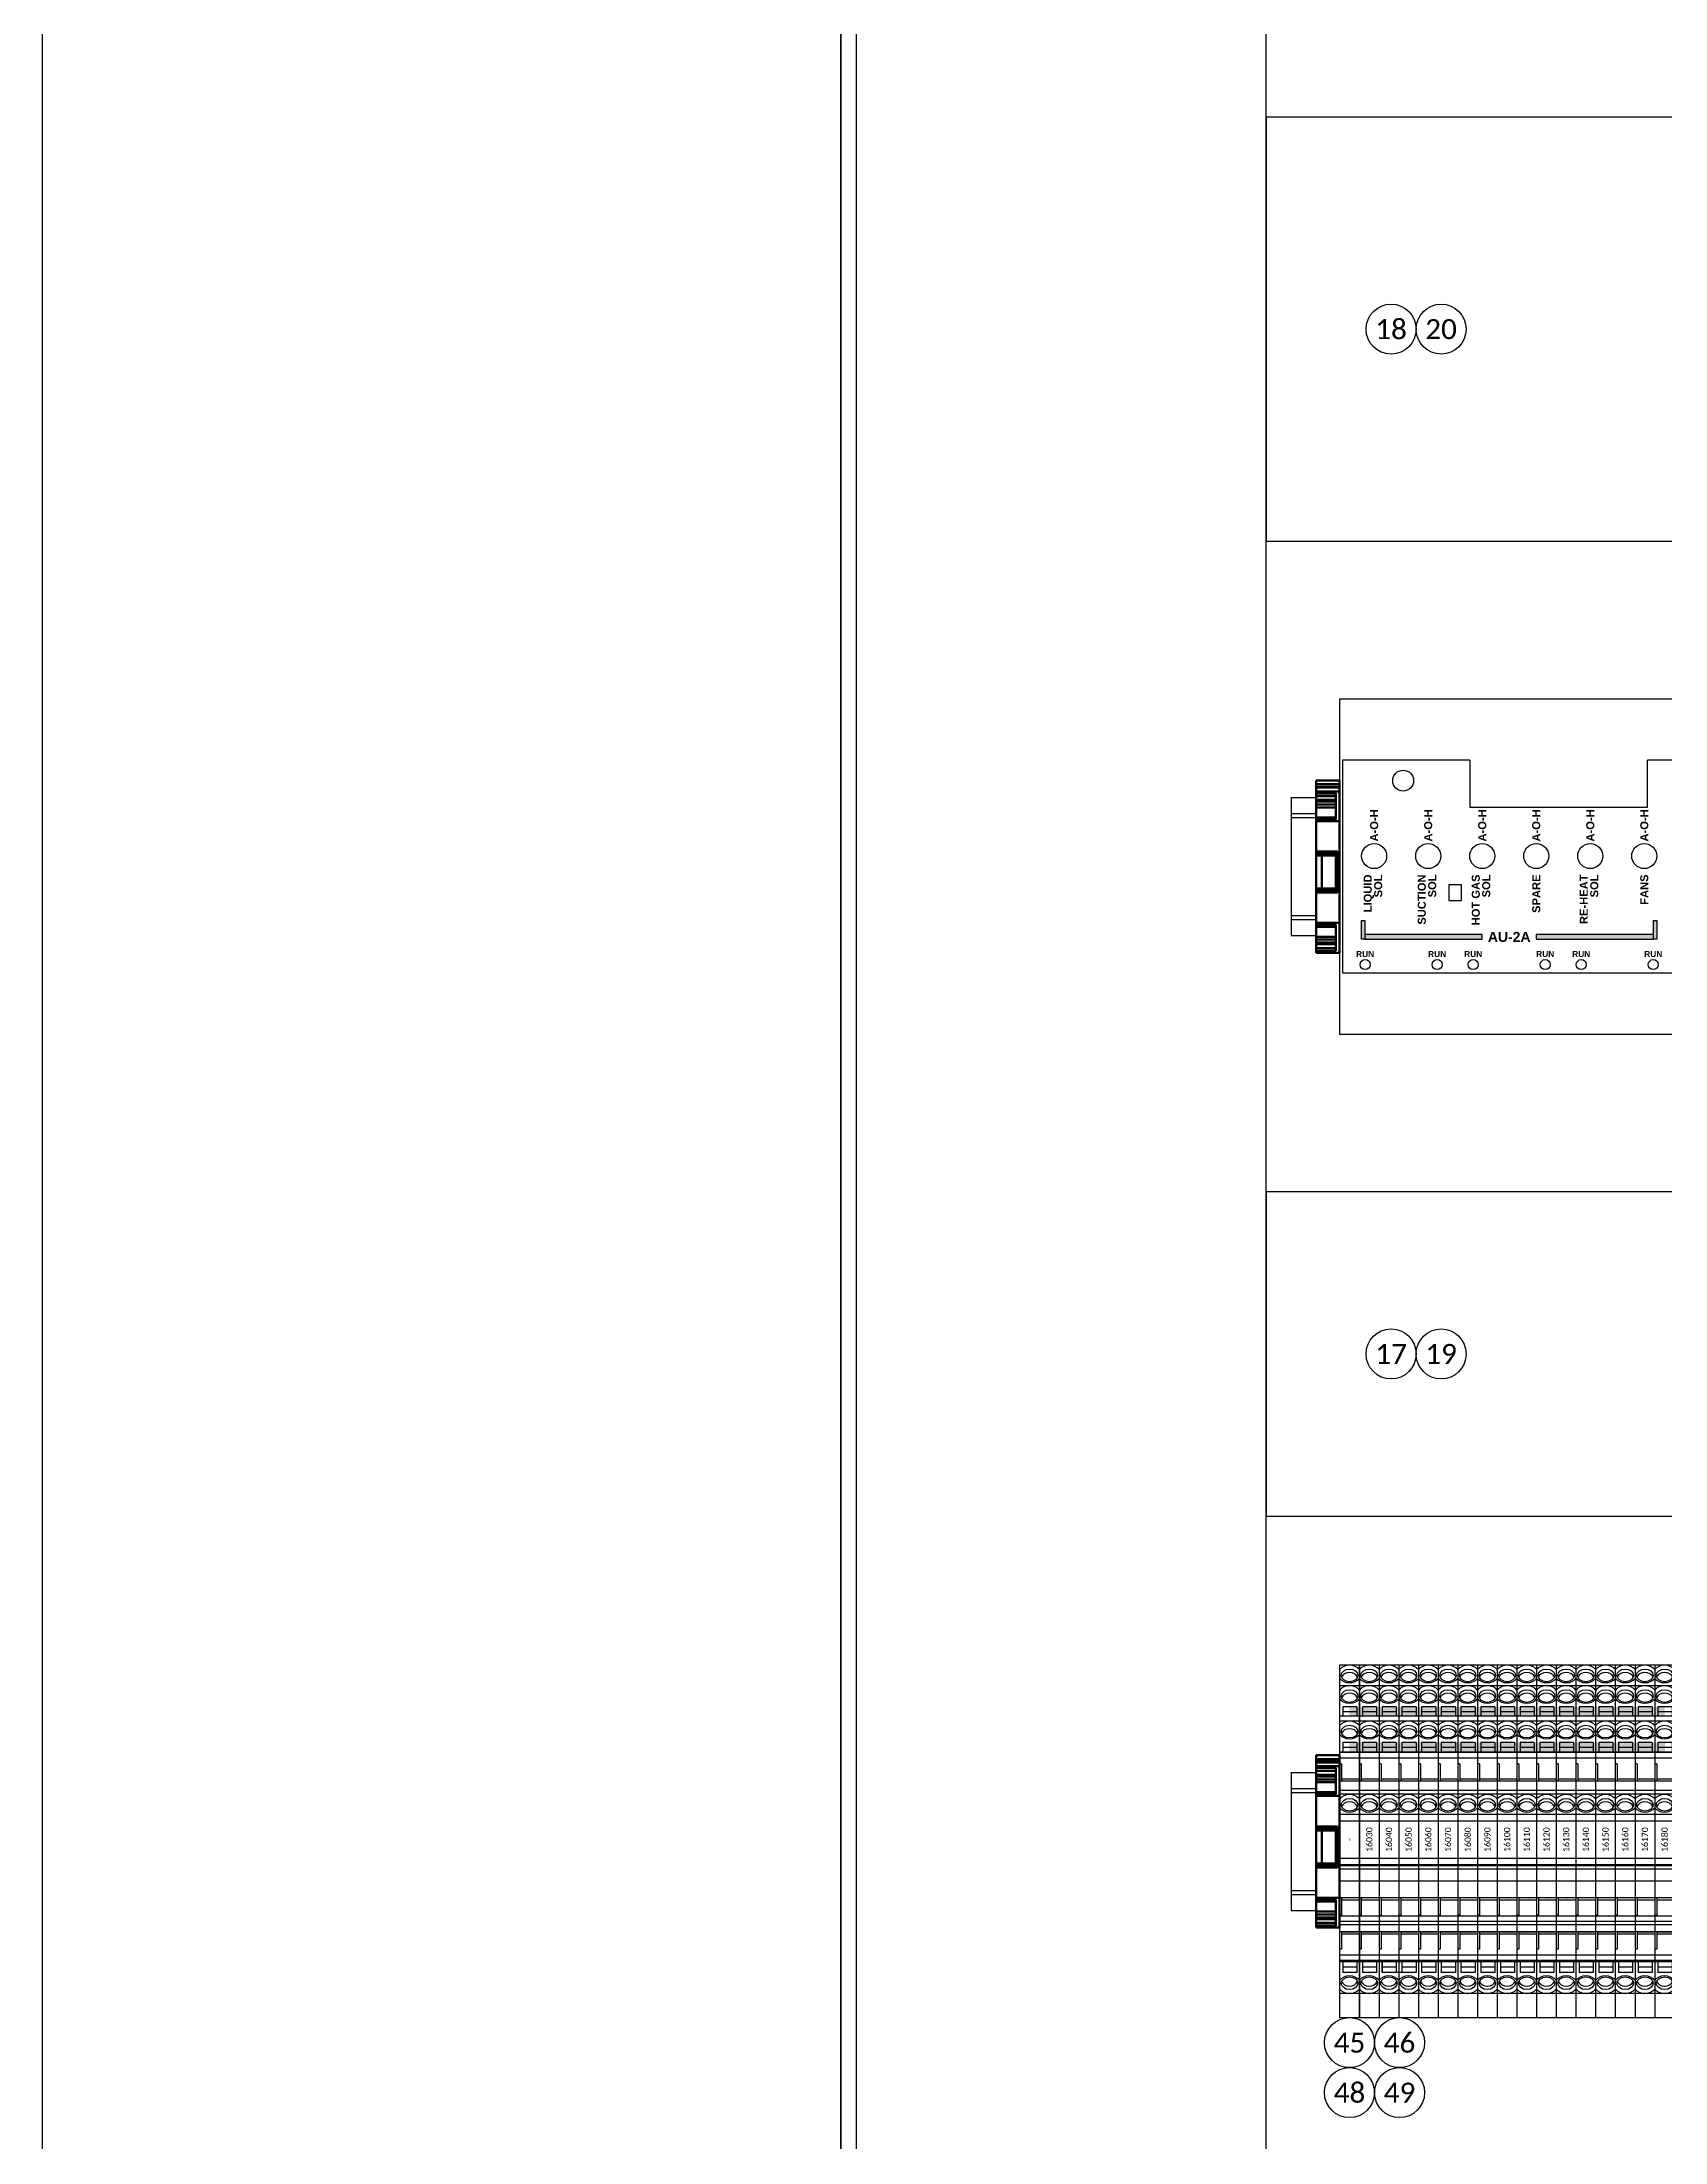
# Model space of a CAD drawing. Header units: inches. Extents: x 0 to 316, y -1 to 150.
# Drawn here: x 248 to 252.06, y 32.11 to 37.37 of the extents above; entities that cross this region are included whole.
import ezdxf
from ezdxf.enums import TextEntityAlignment as Align

# ---------------------------------------------------------------- set-up
doc = ezdxf.new("R2010")
doc.units = ezdxf.units.IN
doc.header["$MEASUREMENT"] = 0
doc.linetypes.add('HIDDEN2', pattern=[0.1875, 0.125, -0.0625])
doc.layers.add('TOPOVERLAY', color=3, linetype='Continuous')
doc.styles.add('Arial Bold', font='arialbd.ttf', dxfattribs={"height": 0.08})
doc.styles.add('Calibri', font='calibri.ttf')

# ---------------------------------------------------------------- blocks, each defined once
blk = doc.blocks.new('A$C29732917')
at = {"lineweight": 50}
for p, q in [((-25.42, 3.57), (-25.42, -2.43)), ((18.38, 3.57), (-25.42, 3.57)), ((-24.44, 3.57), (-24.44, -2.43)), ((-23.82, 3.57), (-23.82, -2.43)), ((-23.62, 3.57), (-23.62, -2.43)), ((-22.62, 3.57), (-22.62, -2.43)), ((-22.19, 2.57), (-15.5, 2.57)), ((-22.19, -2.43), (-22.19, 2.57)), ((-21.49, 2.57), (-21.49, -2.43)), ((-21.45, 2.57), (-21.45, -2.43)), ((-20.49, 2.57), (-20.49, -2.43)), ((-20.06, 2.57), (-20.06, -2.43)), ((-19.28, -2.43), (-19.28, 2.57)), ((-18.57, 2.57), (-18.57, -2.43)), ((-16.03, 2.57), (-16.03, -2.43)), ((-15.84, 2.57), (-15.84, -2.43)), ((-15.6, 2.57), (-15.6, -2.43)), ((-15.5, -2.43), (-15.5, 2.57)), ((-15.07, 3.57), (-15.07, -2.43)), ((-7.32, 3.07), (3.08, 3.07)), ((-7.32, -2.43), (-7.32, 3.07)), ((-6.92, -2.43), (-6.92, 3.07)), ((-6.56, 3.07), (-6.56, -2.43)), ((-6.32, 3.07), (-6.32, -2.43)), ((-6.12, 2.57), (1.88, 2.57)), ((2.08, 3.07), (2.08, -2.43)), ((2.32, 3.07), (2.32, -2.43)), ((2.68, 3.07), (2.68, -2.43)), ((3.08, -2.43), (3.08, 3.07)), ((10.83, 3.57), (10.83, -2.43)), ((11.26, 2.57), (17.95, 2.57)), ((11.26, -2.43), (11.26, 2.57)), ((11.35, -2.43), (11.35, 2.57)), ((11.6, 2.57), (11.6, -2.43)), ((11.79, -2.43), (11.79, 2.57)), ((14.33, 2.57), (14.33, -2.43)), ((15.04, 2.57), (15.04, -2.43)), ((15.81, 2.57), (15.81, -2.43)), ((16.25, 2.57), (16.25, -2.43)), ((17.2, 2.57), (17.2, -2.43)), ((17.25, 2.57), (17.25, -2.43)), ((17.95, -2.43), (17.95, 2.57)), ((18.38, 3.57), (18.38, -2.43)), ((18.38, -2.43), (-25.42, -2.43)), ((1.88, -0.93), (-6.12, -0.93))]:
    blk.add_line(p, q, dxfattribs=at)
at = {"lineweight": 25}
blk.add_line((-15.6, -2.43), (-16.03, -2.43), dxfattribs=at)
at = {"lineweight": 50}
for centre, start, end in [((-6.12, 2.37), 90, 180), ((1.88, 2.37), 0, 90), ((-6.12, -0.73), 180, 270), ((1.88, -0.73), 270, 0)]:
    blk.add_arc(centre, 0.2, start, end, dxfattribs=at)
blk = doc.blocks.new('TB 2000-5417')
at = {"ltscale": 0.822934}
for p, q in [((0, 1.763), (0.197, 1.763)), ((0, -1.763), (0, 1.763)), ((0.197, -1.763), (0.197, 1.763)), ((0, 1.521), (0.197, 1.521)), ((0.024, 1.201), (0.024, 1.31)), ((0.024, 1.31), (0.165, 1.31)), ((0.165, 1.201), (0.165, 1.31)), ((0.197, 1.2), (0, 1.2)), ((0, 1.191), (0.197, 1.191)), ((0, 1.137), (0.197, 1.137)), ((0.024, 1.259), (0.165, 1.259)), ((0.024, 1.201), (0.165, 1.201)), ((0.177, 1.078), (0.197, 1.078)), ((0.177, 0.905), (0.177, 1.078)), ((0, 0.927), (0.177, 0.927)), ((0, 0.905), (0.197, 0.905)), ((0.014, 0.905), (0.012, 0.909)), ((0.012, 0.909), (0.012, 0.905)), ((0.012, 0.909), (0.165, 0.909)), ((0.083, 0.909), (0.08, 0.905)), ((0.085, 0.905), (0.083, 0.909)), ((0.083, 0.909), (0.083, 0.905)), ((0.165, 0.909), (0.163, 0.905)), ((0.165, 0.909), (0.165, 0.905)), ((0.197, 0.832), (0, 0.832)), ((0, 0.801), (0.197, 0.801)), ((0, 0.747), (0.197, 0.747)), ((0.177, 0.566), (0.177, 0.739)), ((0.177, 0.739), (0.197, 0.739)), ((0, 0.587), (0.177, 0.587)), ((0, 0.566), (0.197, 0.566)), ((0.012, 0.566), (0.012, 0.566)), ((0.012, 0.566), (0.165, 0.566)), ((0.012, 0.566), (0.012, 0.566)), ((0.083, 0.566), (0.082, 0.566)), ((0.083, 0.566), (0.083, 0.566)), ((0.083, 0.566), (0.083, 0.566)), ((0.165, 0.566), (0.165, 0.566)), ((0.165, 0.566), (0.165, 0.566)), ((0, 0.399), (0.197, 0.399)), ((0.197, 0.274), (0, 0.274)), ((0.197, 0.241), (0, 0.241)), ((0, 0.234), (0.197, 0.234)), ((0, 0.171), (0.197, 0.171)), ((0.197, -0.207), (0, -0.207)), ((0, -0.27), (0.197, -0.27)), ((0, -0.472), (0.197, -0.472)), ((0, -0.51), (0.197, -0.51)), ((0, -0.602), (0.197, -0.602)), ((0, -0.624), (0.177, -0.624)), ((0.012, -0.602), (0.012, -0.602)), ((0.012, -0.602), (0.165, -0.602)), ((0.012, -0.602), (0.012, -0.602)), ((0.082, -0.602), (0.083, -0.602)), ((0.083, -0.602), (0.083, -0.602)), ((0.083, -0.602), (0.083, -0.602)), ((0.165, -0.602), (0.165, -0.602)), ((0.165, -0.602), (0.165, -0.602)), ((0.177, -0.775), (0.177, -0.602)), ((0, -0.834), (0.197, -0.834)), ((0.177, -0.775), (0.197, -0.775)), ((0, -0.888), (0.197, -0.888)), ((0, -0.893), (0.197, -0.893)), ((0.024, -0.99), (0.024, -0.893)), ((0.024, -0.94), (0.165, -0.94)), ((0.024, -0.99), (0.165, -0.99)), ((0.165, -0.99), (0.165, -0.893)), ((0, -1.202), (0.197, -1.202)), ((0, -1.253), (0.197, -1.253)), ((0.024, -1.346), (0.024, -1.253)), ((0.165, -1.346), (0.165, -1.253)), ((0.024, -1.295), (0.165, -1.295)), ((0.024, -1.346), (0.165, -1.346)), ((0, -1.557), (0.197, -1.557)), ((0, -1.763), (0.197, -1.763))]:
    blk.add_line(p, q, dxfattribs=at)
for centre, major_axis, start_param, end_param in [((0.098, 1.433), (0.114, 0), 0.531458, 2.610134), ((0.098, 1.433), (0.114, 0), 3.673051, 5.751727), ((0.098, 1.383), (0.0827, 0), 0.283481, 2.858111), ((0.098, -0.381), (-0.114, 0), 3.673051, 5.751727), ((0.098, -0.331), (0.0827, 0), 3.425074, 5.999704), ((0.098, -0.381), (-0.114, 0), 0.531458, 2.610134), ((0.098, -1.114), (0.114, 0), 0.531458, 2.610134), ((0.098, -1.114), (0.114, 0), 3.673051, 5.751727), ((0.098, -1.064), (0.0827, 0), 3.425074, 5.999704), ((0.098, -1.469), (-0.114, 0), 3.673051, 5.751727), ((0.098, -1.419), (0.0827, 0), 3.425074, 5.999704), ((0.098, -1.469), (0.114, 0), 3.673051, 4.712389), ((0.098, -1.675), (-0.114, 0), 3.673051, 5.751727), ((0.098, -1.625), (0.0827, 0), 3.425074, 5.999704), ((0.098, -1.469), (-0.114, 0), 1.570796, 2.610134), ((0.098, -1.675), (0.114, 0), 3.673051, 4.712389), ((0.098, -1.675), (-0.114, 0), 1.570796, 2.610134)]:
    blk.add_ellipse(centre, major_axis=major_axis, ratio=0.766044, start_param=start_param, end_param=end_param, dxfattribs=at)
for centre in [(0.098, 1.418), (0.098, -0.366), (0.098, -1.099), (0.098, -1.454), (0.098, -1.66)]:
    blk.add_ellipse(centre, major_axis=(0.0827, 0), ratio=0.766044, dxfattribs=at)
at = {"color": 7, "linetype": 'HIDDEN2', "ltscale": 2, "style": 'Calibri'}
blk.add_attdef('TERMINAL_BLOCK_#', text='', height=0.0625, rotation=270, dxfattribs=at).set_placement((0.098, -0.018), align=Align.MIDDLE_CENTER)
blk = doc.blocks.new('Reference Number')
at = {"color": 6, "linetype": 'Continuous'}
blk.add_circle((0, 0), 0.125, dxfattribs=at)
at = {"color": 6, "linetype": 'Continuous', "style": 'Calibri'}
blk.add_attdef('REFERENCE_#', text='', height=0.1, dxfattribs=at).set_placement((0, 0), align=Align.MIDDLE_CENTER)
blk = doc.blocks.new('Rittal TS8 FloorMount 8018814 Panel')
at = {"color": 3, "linetype": 'Continuous'}
blk.add_line((0, 66.417), (0, 0), dxfattribs=at)
at = {"color": 9, "linetype": 'Continuous'}
blk.add_line((0.157, 0), (0.157, 66.417), dxfattribs=at)

msp = doc.modelspace()

# ---------------------------------------------------------------- hatches: boundary and pattern name
h = msp.add_hatch(color=3)
h.dxf.hatch_style = 1
h.paths.add_polyline_path([(251.30382, 35.1711), (251.31165, 35.1711), (251.31165, 35.12415), (251.30382, 35.12415)])
edge = h.paths.add_edge_path()
edge.add_line((251.60561, 35.12415), (251.31165, 35.12415))
edge.add_line((251.31165, 35.12415), (251.31165, 35.13589))
edge.add_line((251.31165, 35.13589), (251.60561, 35.13589))
h = msp.add_hatch(color=3)
h.dxf.hatch_style = 1
h.paths.add_polyline_path([(252.03481, 35.1711), (252.04264, 35.1711), (252.04264, 35.12415), (252.03481, 35.12415)])
edge = h.paths.add_edge_path()
edge.add_line((251.60561, 35.12415), (251.31165, 35.12415))
edge.add_line((251.31165, 35.12415), (251.31165, 35.13589))
edge.add_line((251.31165, 35.13589), (251.60561, 35.13589))
h = msp.add_hatch(color=3)
h.dxf.hatch_style = 1
h.paths.add_polyline_path([(251.60561, 35.13589), (251.31165, 35.13589), (251.31165, 35.12415), (251.60561, 35.12415)])
h = msp.add_hatch(color=3)
h.dxf.hatch_style = 1
h.paths.add_polyline_path([(251.74085, 35.12415), (252.03481, 35.12415), (252.03481, 35.13589), (251.74085, 35.13589)])
at = {"linetype": 'Continuous'}
h = msp.add_hatch(color=256, dxfattribs=at)
h.dxf.hatch_style = 1
h.paths.add_polyline_path([(251.27337, 33.20132), (252.06218, 33.20132), (252.06218, 33.17817), (251.27337, 33.17817)])
h = msp.add_hatch(color=256, dxfattribs=at)
h.dxf.hatch_style = 1
h.paths.add_polyline_path([(251.27337, 33.11232), (252.06316, 33.11191), (252.06316, 33.08738), (251.27337, 33.08779)])

# ---------------------------------------------------------------- linework, layer by layer
for p, q in [((250, 25.21001), (250, 39.81956)), ((251.06439, 26.27441), (251.06439, 38.81235)), ((251.06439, 37.18445), (251.06439, 36.12006)), ((251.06439, 34.49216), (251.06439, 33.67821))]:
    msp.add_line(p, q, dxfattribs=at)
at = {"color": 2}
for p, q in [((251.12701, 35.47892), (251.18962, 35.47892, 0)), ((251.12701, 35.47892), (251.12701, 35.1333)), ((251.12701, 35.42883), (251.18962, 35.42883, 0)), ((251.12701, 35.18339, -0.03729), (251.18962, 35.18339, -0.0373)), ((251.12701, 35.1333), (251.18962, 35.1333, 0)), ((251.12701, 33.03707), (251.18962, 33.03707, 0)), ((251.12701, 33.03707), (251.12701, 32.69146)), ((251.12701, 32.98698), (251.18962, 32.98698, 0)), ((251.12701, 32.74154, -0.03729), (251.18962, 32.74154, -0.0373)), ((251.12701, 32.69146), (251.18962, 32.69146, 0))]:
    msp.add_line(p, q, dxfattribs=at)
at = {"color": 2, "extrusion": (-1.00046e-30, -4.08478e-15, -1)}
for p, q in [((251.12701, 35.43885, -0.04303), (251.18962, 35.43885, -0.04304)), ((251.12701, 32.997, -0.04303), (251.18962, 32.997, -0.04304))]:
    msp.add_line(p, q, dxfattribs=at)
at = {"color": 2, "extrusion": (0, 0, -1)}
for p, q in [((251.12701, 35.17337, -0.00574), (251.18962, 35.17337, -0.00573)), ((251.12701, 32.73153, -0.00574), (251.18962, 32.73153, -0.00573))]:
    msp.add_line(p, q, dxfattribs=at)
at = {"ltscale": 0.25}
msp.add_lwpolyline([(248, 22), (278, 22), (278, 43), (248, 43)], close=True, dxfattribs=at)
at = {"linetype": 'Continuous'}
for points in [[(251.06439, 37.18445), (258.80367, 37.18445), (258.80367, 36.12006), (251.06439, 36.12006)], [(253.7056, 34.88661), (253.7056, 35.72561), (251.24872, 35.72561), (251.24872, 34.88661)], [(251.06439, 34.49216), (258.80367, 34.49216), (258.80367, 33.67821), (251.06439, 33.67821)], [(251.35521, 32.56346), (251.44001, 32.56346), (251.44001, 32.53627), (251.35521, 32.53627)]]:
    msp.add_lwpolyline(points, close=True, dxfattribs=at)
at = {"color": 1}
for points in [[(251.57446, 35.57221), (251.25624, 35.57221)], [(251.25624, 35.57221), (251.25624, 35.04001), (252.35976, 35.04001)], [(251.57446, 35.57221), (251.57446, 35.45481), (252.01931, 35.45481), (252.01931, 35.57221)], [(252.90887, 35.57221), (252.01931, 35.57221)]]:
    msp.add_lwpolyline(points, dxfattribs=at)
msp.add_lwpolyline([(251.52233, 35.22127), (251.55364, 35.22127), (251.55364, 35.2604), (251.52233, 35.2604)], close=True, dxfattribs=at)
at = {"color": 3}
for points in [[(251.30382, 35.1711), (251.31165, 35.1711), (251.31165, 35.12415), (251.30382, 35.12415)], [(252.03481, 35.1711), (252.04264, 35.1711), (252.04264, 35.12415), (252.03481, 35.12415)], [(251.60561, 35.13589), (251.31165, 35.13589), (251.31165, 35.12415), (251.60561, 35.12415)], [(251.74085, 35.12415), (252.03481, 35.12415), (252.03481, 35.13589), (251.74085, 35.13589)]]:
    msp.add_lwpolyline(points, close=True, dxfattribs=at)
at = {"color": 1}
for centre, radius in [((251.40776, 35.52134), 0.02614), ((251.33513, 35.33225), 0.03131), ((251.47037, 35.33225), 0.03131), ((251.60561, 35.33225), 0.03131), ((251.74085, 35.33225), 0.03131), ((251.87609, 35.33225), 0.03131), ((252.01133, 35.33225), 0.03131)]:
    msp.add_circle(centre, radius, dxfattribs=at)
at = {"layer": 'TOPOVERLAY', "color": 1, "linetype": 'Continuous'}
for centre in [(251.31259, 35.06052), (251.49291, 35.06052), (251.58307, 35.06052), (251.76339, 35.06052), (251.85355, 35.06052), (252.03387, 35.06052)]:
    msp.add_circle(centre, 0.01252, dxfattribs=at)

# ---------------------------------------------------------------- block references
at = {"linetype": 'Continuous', "xscale": 0.2504457935124523, "yscale": 0.2504457935124523, "zscale": 0.2504457935124523}
msp.add_blockref('Rittal TS8 FloorMount 8018814 Panel', (250, 24.23776), dxfattribs=at)
at = {"color": 7, "linetype": 'HIDDEN2', "ltscale": 2, "xscale": 0.5008915870249045, "yscale": 0.5008915870249045, "zscale": 0.5008915870249045}
for p, values in [((251.37745, 36.65226), {'REFERENCE_#': '18'}), ((251.50267, 36.65226), {'REFERENCE_#': '20'}), ((251.37745, 34.08519), {'REFERENCE_#': '17'}), ((251.50267, 34.08519), {'REFERENCE_#': '19'}), ((251.27337, 32.36016), {'REFERENCE_#': '45'}), ((251.3986, 32.36016), {'REFERENCE_#': '46'}), ((251.27337, 32.23494), {'REFERENCE_#': '48'}), ((251.3986, 32.23494), {'REFERENCE_#': '49'})]:
    msp.add_blockref('Reference Number', p, dxfattribs=at).add_auto_attribs(values)
at = {"xscale": 0.009850911857263724, "yscale": 0.009850911857263724, "zscale": 0.009850911857263724, "rotation": 270}
for p in [(251.21353, 35.27143), (251.21353, 32.82958)]:
    msp.add_blockref('A$C29732917', p, dxfattribs=at)
at = {"linetype": 'Continuous', "xscale": 0.2504457935124523, "yscale": 0.2504457935124523, "zscale": 0.2504457935124523, "rotation": 180}
for p, values in [((251.29802, 32.86426), {'TERMINAL_BLOCK_#': '-'}), ((251.34732, 32.86426), {'TERMINAL_BLOCK_#': '16030'}), ((251.39662, 32.86426), {'TERMINAL_BLOCK_#': '16040'}), ((251.44592, 32.86426), {'TERMINAL_BLOCK_#': '16050'}), ((251.49522, 32.86426), {'TERMINAL_BLOCK_#': '16060'}), ((251.54453, 32.86426), {'TERMINAL_BLOCK_#': '16070'}), ((251.59383, 32.86426), {'TERMINAL_BLOCK_#': '16080'}), ((251.64313, 32.86426), {'TERMINAL_BLOCK_#': '16090'}), ((251.69243, 32.86426), {'TERMINAL_BLOCK_#': '16100'}), ((251.74173, 32.86426), {'TERMINAL_BLOCK_#': '16110'}), ((251.79103, 32.86426), {'TERMINAL_BLOCK_#': '16120'}), ((251.84033, 32.86426), {'TERMINAL_BLOCK_#': '16130'}), ((251.88963, 32.86426), {'TERMINAL_BLOCK_#': '16140'}), ((251.93893, 32.86426), {'TERMINAL_BLOCK_#': '16150'}), ((251.98823, 32.86426), {'TERMINAL_BLOCK_#': '16160'}), ((252.03753, 32.86426), {'TERMINAL_BLOCK_#': '16170'}), ((252.08683, 32.86426), {'TERMINAL_BLOCK_#': '16180'})]:
    msp.add_blockref('TB 2000-5417', p, dxfattribs=at).add_auto_attribs(values)

# ---------------------------------------------------------------- texts
at = {"color": 3, "style": 'Arial Bold'}
for p in [(251.33513, 35.40918), (251.47037, 35.40918), (251.60561, 35.40918), (251.74085, 35.40918), (251.87609, 35.40918), (252.01133, 35.40918)]:
    msp.add_text('A-O-H', height=0.020036, rotation=90, dxfattribs=at).set_placement(p, align=Align.MIDDLE_CENTER)
for s, p in [('LIQUID', (251.33513, 35.28635)), ('SUCTION', (251.47037, 35.28635)), ('HOT GAS', (251.60561, 35.28635)), ('RE-HEAT', (251.87609, 35.28635))]:
    msp.add_text(s, height=0.020036, rotation=90, dxfattribs=at).set_placement(p, align=Align.BOTTOM_RIGHT)
for p in [(251.33513, 35.28635), (251.47037, 35.28635), (251.60561, 35.28635), (251.87609, 35.28635)]:
    msp.add_text('SOL', height=0.020036, rotation=90, dxfattribs=at).set_placement(p, align=Align.TOP_RIGHT)
for s, p in [('SPARE', (251.74085, 35.28635)), ('FANS', (252.01133, 35.28635))]:
    msp.add_text(s, height=0.020036, rotation=90, dxfattribs=at).set_placement(p, align=Align.MIDDLE_RIGHT)
for s, height, p in [('AU-2A', 0.025045, (251.67323, 35.13002)), ('RUN', 0.015027, (251.31259, 35.08697)), ('RUN', 0.015027, (251.49291, 35.08697)), ('RUN', 0.015027, (251.58307, 35.08697)), ('RUN', 0.015027, (251.76339, 35.08697)), ('RUN', 0.015027, (251.85355, 35.08697)), ('RUN', 0.015027, (252.03387, 35.08697))]:
    msp.add_text(s, height=height, dxfattribs=at).set_placement(p, align=Align.MIDDLE_CENTER)

doc.saveas('drawing.dxf')
